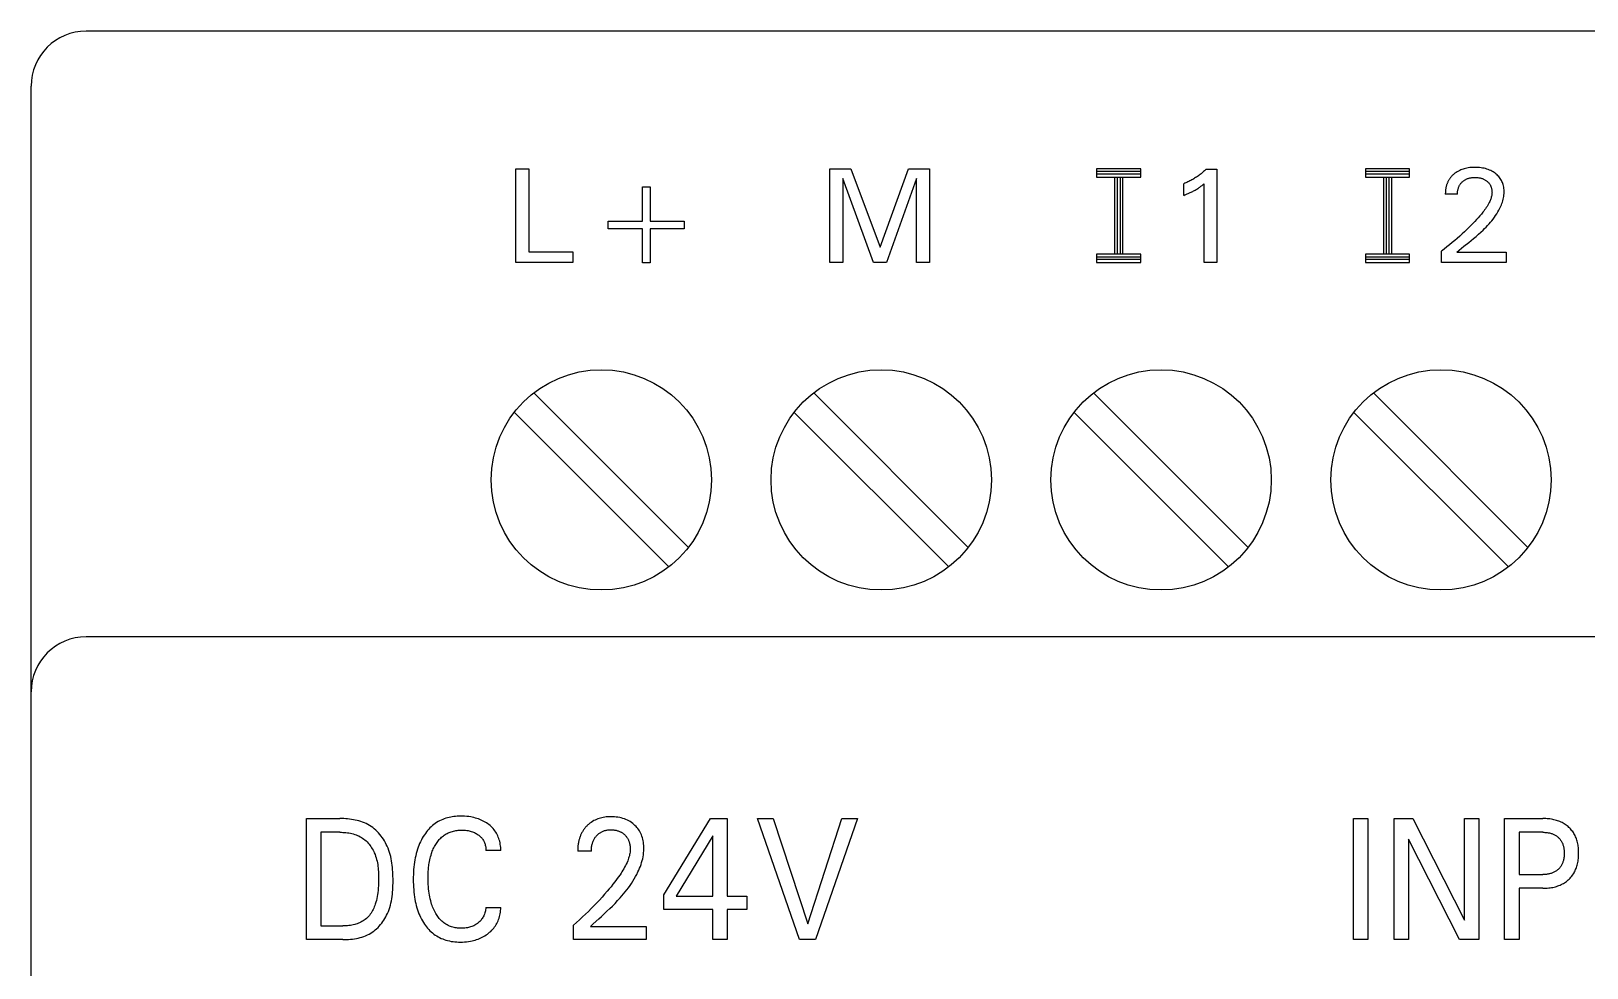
# Model space of a CAD drawing. Extents: x 0 to 420, y 0 to 297.
# Drawn here: x 136.8 to 165.04, y 236.66 to 253.67 of the extents above; entities that cross this region are included whole.
import ezdxf

# ---------------------------------------------------------------- set-up
doc = ezdxf.new("R2010")
doc.units = 0
doc.header["$LTSCALE"] = 23.1
doc.layers.add('10000_FRONT', color=7, linetype='CONTINUOUS')

msp = doc.modelspace()

# ---------------------------------------------------------------- linework, layer by layer
at = {"layer": '10000_FRONT', "color": 7, "linetype": 'CONTINUOUS'}
for p, q in [((207.298, 253.673), (137.798, 253.673)), ((136.798, 164.673), (136.798, 252.673)), ((145.598, 249.473), (145.598, 251.173)), ((145.598, 251.173), (145.83, 251.173)), ((145.83, 251.173), (145.83, 249.665)), ((151.298, 249.473), (151.298, 251.173)), ((151.298, 251.173), (151.675, 251.173)), ((151.675, 251.173), (152.208, 249.75)), ((152.208, 249.75), (152.725, 251.173)), ((152.725, 251.173), (153.102, 251.173)), ((153.102, 251.173), (153.102, 249.473)), ((156.138, 251.173), (156.138, 251.023)), ((156.938, 251.173), (156.138, 251.173)), ((156.938, 251.123), (156.138, 251.123)), ((156.938, 251.073), (156.138, 251.073)), ((156.938, 251.023), (156.938, 251.173)), ((157.984, 251.046), (157.967, 251.034)), ((158, 251.057), (157.984, 251.046)), ((158.017, 251.07), (158, 251.057)), ((158.033, 251.082), (158.017, 251.07)), ((158.049, 251.095), (158.033, 251.082)), ((158.064, 251.108), (158.049, 251.095)), ((158.08, 251.121), (158.064, 251.108)), ((158.095, 251.135), (158.08, 251.121)), ((158.11, 251.149), (158.095, 251.135)), ((158.125, 251.163), (158.11, 251.149)), ((158.125, 251.163), (158.318, 251.163)), ((158.318, 251.163), (158.318, 249.473)), ((161.018, 251.173), (161.018, 251.023)), ((161.818, 251.173), (161.018, 251.173)), ((161.818, 251.123), (161.018, 251.123)), ((161.818, 251.073), (161.018, 251.073)), ((161.818, 251.023), (161.818, 251.173)), ((162.59, 251.045), (162.582, 251.037)), ((162.598, 251.053), (162.59, 251.045)), ((162.605, 251.061), (162.598, 251.053)), ((162.613, 251.068), (162.605, 251.061)), ((162.622, 251.075), (162.613, 251.068)), ((162.628, 251.08), (162.622, 251.075)), ((162.635, 251.086), (162.628, 251.08)), ((162.641, 251.091), (162.635, 251.086)), ((162.662, 251.106), (162.641, 251.091)), ((162.683, 251.119), (162.662, 251.106)), ((162.705, 251.132), (162.683, 251.119)), ((162.728, 251.143), (162.705, 251.132)), ((162.748, 251.152), (162.728, 251.143)), ((162.769, 251.16), (162.748, 251.152)), ((162.79, 251.168), (162.769, 251.16)), ((162.811, 251.174), (162.79, 251.168)), ((162.833, 251.18), (162.811, 251.174)), ((162.855, 251.184), (162.833, 251.18)), ((162.884, 251.189), (162.855, 251.184)), ((162.913, 251.193), (162.884, 251.189)), ((162.942, 251.196), (162.913, 251.193)), ((162.972, 251.197), (162.942, 251.196)), ((163.001, 251.198), (162.972, 251.197)), ((163.03, 251.198), (163.001, 251.198)), ((163.059, 251.196), (163.03, 251.198)), ((163.087, 251.194), (163.059, 251.196)), ((163.116, 251.19), (163.087, 251.194)), ((163.144, 251.186), (163.116, 251.19)), ((163.17, 251.181), (163.144, 251.186)), ((163.195, 251.175), (163.17, 251.181)), ((163.22, 251.168), (163.195, 251.175)), ((163.244, 251.159), (163.22, 251.168)), ((163.268, 251.15), (163.244, 251.159)), ((163.291, 251.14), (163.268, 251.15)), ((163.312, 251.129), (163.291, 251.14)), ((163.333, 251.117), (163.312, 251.129)), ((163.354, 251.104), (163.333, 251.117)), ((163.374, 251.09), (163.354, 251.104)), ((163.39, 251.076), (163.374, 251.09)), ((163.407, 251.062), (163.39, 251.076)), ((163.422, 251.047), (163.407, 251.062)), ((163.437, 251.032), (163.422, 251.047)), ((147.892, 250.224), (147.892, 250.843)), ((147.892, 250.843), (148.036, 250.843)), ((148.036, 250.843), (148.036, 250.224)), ((151.53, 250.994), (151.53, 249.473)), ((152.09, 249.473), (151.53, 250.994)), ((152.87, 250.997), (152.324, 249.473)), ((152.87, 249.473), (152.87, 250.997)), ((156.138, 251.023), (156.938, 251.023)), ((156.463, 251.023), (156.463, 249.623)), ((156.513, 251.023), (156.513, 249.623)), ((156.563, 251.023), (156.563, 249.623)), ((156.613, 249.623), (156.613, 251.023)), ((157.736, 250.909), (157.718, 250.902)), ((157.718, 250.69), (157.718, 250.902)), ((157.755, 250.917), (157.736, 250.909)), ((157.774, 250.925), (157.755, 250.917)), ((157.792, 250.933), (157.774, 250.925)), ((157.811, 250.942), (157.792, 250.933)), ((157.829, 250.951), (157.811, 250.942)), ((157.847, 250.961), (157.829, 250.951)), ((157.865, 250.97), (157.847, 250.961)), ((157.882, 250.98), (157.865, 250.97)), ((157.9, 250.99), (157.882, 250.98)), ((157.882, 250.762), (157.897, 250.77)), ((157.897, 250.77), (157.912, 250.778)), ((157.917, 251.001), (157.9, 250.99)), ((157.912, 250.778), (157.927, 250.786)), ((157.934, 251.012), (157.917, 251.001)), ((157.927, 250.786), (157.943, 250.795)), ((157.951, 251.023), (157.934, 251.012)), ((157.943, 250.795), (157.958, 250.804)), ((157.967, 251.034), (157.951, 251.023)), ((157.958, 250.804), (157.973, 250.814)), ((157.973, 250.814), (157.987, 250.823)), ((157.987, 250.823), (157.998, 250.83)), ((157.998, 250.83), (158.009, 250.838)), ((158.009, 250.838), (158.019, 250.845)), ((158.019, 250.845), (158.031, 250.854)), ((158.031, 250.854), (158.042, 250.862)), ((158.042, 250.862), (158.053, 250.871)), ((158.053, 250.871), (158.066, 250.881)), ((158.066, 250.881), (158.078, 250.89)), ((158.078, 250.89), (158.09, 250.9)), ((158.09, 249.473), (158.09, 250.9)), ((161.018, 251.023), (161.818, 251.023)), ((161.343, 251.023), (161.343, 249.623)), ((161.393, 251.023), (161.393, 249.623)), ((161.443, 251.023), (161.443, 249.623)), ((161.493, 251.023), (161.493, 249.623)), ((162.47, 250.773), (162.469, 250.761)), ((162.471, 250.785), (162.47, 250.773)), ((162.473, 250.797), (162.471, 250.785)), ((162.475, 250.809), (162.473, 250.797)), ((162.477, 250.821), (162.475, 250.809)), ((162.479, 250.833), (162.477, 250.821)), ((162.482, 250.845), (162.479, 250.833)), ((162.485, 250.857), (162.482, 250.845)), ((162.488, 250.867), (162.485, 250.857)), ((162.491, 250.878), (162.488, 250.867)), ((162.494, 250.888), (162.491, 250.878)), ((162.498, 250.899), (162.494, 250.888)), ((162.502, 250.909), (162.498, 250.899)), ((162.506, 250.919), (162.502, 250.909)), ((162.51, 250.929), (162.506, 250.919)), ((162.515, 250.939), (162.51, 250.929)), ((162.52, 250.949), (162.515, 250.939)), ((162.525, 250.958), (162.52, 250.949)), ((162.53, 250.968), (162.525, 250.958)), ((162.536, 250.977), (162.53, 250.968)), ((162.542, 250.986), (162.536, 250.977)), ((162.548, 250.995), (162.542, 250.986)), ((162.554, 251.004), (162.548, 250.995)), ((162.561, 251.013), (162.554, 251.004)), ((162.568, 251.021), (162.561, 251.013)), ((162.575, 251.029), (162.568, 251.021)), ((162.582, 251.037), (162.575, 251.029)), ((162.689, 250.751), (162.691, 250.763)), ((162.691, 250.763), (162.693, 250.776)), ((162.693, 250.776), (162.695, 250.788)), ((162.695, 250.788), (162.698, 250.8)), ((162.698, 250.8), (162.7, 250.811)), ((162.7, 250.811), (162.704, 250.822)), ((162.704, 250.822), (162.707, 250.833)), ((162.707, 250.833), (162.711, 250.843)), ((162.711, 250.843), (162.716, 250.854)), ((162.716, 250.854), (162.721, 250.864)), ((162.721, 250.864), (162.726, 250.874)), ((162.726, 250.874), (162.732, 250.883)), ((162.732, 250.883), (162.738, 250.892)), ((162.738, 250.892), (162.745, 250.901)), ((162.745, 250.901), (162.751, 250.91)), ((162.751, 250.91), (162.759, 250.918)), ((162.759, 250.918), (162.766, 250.926)), ((162.766, 250.926), (162.774, 250.934)), ((162.774, 250.934), (162.782, 250.942)), ((162.782, 250.942), (162.791, 250.949)), ((162.791, 250.949), (162.8, 250.956)), ((162.8, 250.956), (162.809, 250.962)), ((162.809, 250.962), (162.818, 250.968)), ((162.818, 250.968), (162.828, 250.974)), ((162.828, 250.974), (162.838, 250.979)), ((162.838, 250.979), (162.848, 250.984)), ((162.848, 250.984), (162.858, 250.989)), ((162.858, 250.989), (162.869, 250.993)), ((162.869, 250.993), (162.88, 250.997)), ((162.88, 250.997), (162.891, 251)), ((162.891, 251), (162.902, 251.003)), ((162.902, 251.003), (162.913, 251.006)), ((162.913, 251.006), (162.926, 251.008)), ((162.926, 251.008), (162.938, 251.01)), ((162.938, 251.01), (162.951, 251.012)), ((162.951, 251.012), (162.963, 251.013)), ((162.963, 251.013), (162.976, 251.014)), ((162.976, 251.014), (162.989, 251.015)), ((162.989, 251.015), (163.001, 251.015)), ((163.001, 251.015), (163.016, 251.015)), ((163.016, 251.015), (163.03, 251.014)), ((163.03, 251.014), (163.044, 251.013)), ((163.044, 251.013), (163.059, 251.012)), ((163.059, 251.012), (163.073, 251.01)), ((163.073, 251.01), (163.087, 251.007)), ((163.087, 251.007), (163.098, 251.005)), ((163.098, 251.005), (163.109, 251.002)), ((163.109, 251.002), (163.119, 250.999)), ((163.119, 250.999), (163.13, 250.996)), ((163.13, 250.996), (163.14, 250.993)), ((163.14, 250.993), (163.151, 250.989)), ((163.151, 250.989), (163.161, 250.984)), ((163.161, 250.984), (163.172, 250.979)), ((163.172, 250.979), (163.183, 250.973)), ((163.183, 250.973), (163.193, 250.967)), ((163.193, 250.967), (163.203, 250.961)), ((163.203, 250.961), (163.213, 250.954)), ((163.213, 250.954), (163.223, 250.946)), ((163.223, 250.946), (163.231, 250.939)), ((163.231, 250.939), (163.239, 250.932)), ((163.239, 250.932), (163.247, 250.924)), ((163.247, 250.924), (163.254, 250.916)), ((163.254, 250.916), (163.261, 250.908)), ((163.261, 250.908), (163.268, 250.899)), ((163.268, 250.899), (163.274, 250.89)), ((163.274, 250.89), (163.279, 250.881)), ((163.279, 250.881), (163.285, 250.872)), ((163.285, 250.872), (163.289, 250.862)), ((163.289, 250.862), (163.294, 250.852)), ((163.294, 250.852), (163.298, 250.842)), ((163.298, 250.842), (163.301, 250.831)), ((163.301, 250.831), (163.304, 250.821)), ((163.304, 250.821), (163.307, 250.809)), ((163.307, 250.809), (163.31, 250.797)), ((163.31, 250.797), (163.312, 250.786)), ((163.312, 250.786), (163.313, 250.774)), ((163.313, 250.774), (163.314, 250.762)), ((163.45, 251.015), (163.437, 251.032)), ((163.463, 250.998), (163.45, 251.015)), ((163.475, 250.98), (163.463, 250.998)), ((163.485, 250.962), (163.475, 250.98)), ((163.495, 250.943), (163.485, 250.962)), ((163.503, 250.924), (163.495, 250.943)), ((163.511, 250.904), (163.503, 250.924)), ((163.517, 250.884), (163.511, 250.904)), ((163.523, 250.862), (163.517, 250.884)), ((163.528, 250.839), (163.523, 250.862)), ((163.531, 250.816), (163.528, 250.839)), ((163.533, 250.793), (163.531, 250.816)), ((163.535, 250.77), (163.533, 250.793)), ((163.535, 250.747), (163.535, 250.77)), ((157.718, 250.69), (157.739, 250.698)), ((157.739, 250.698), (157.76, 250.706)), ((157.76, 250.706), (157.781, 250.715)), ((157.781, 250.715), (157.801, 250.724)), ((157.801, 250.724), (157.822, 250.733)), ((157.822, 250.733), (157.837, 250.74)), ((157.837, 250.74), (157.852, 250.747)), ((157.852, 250.747), (157.867, 250.755)), ((157.867, 250.755), (157.882, 250.762)), ((162.468, 250.737), (162.467, 250.726)), ((162.467, 250.726), (162.467, 250.714)), ((162.688, 250.714), (162.467, 250.714)), ((162.469, 250.761), (162.468, 250.749)), ((162.468, 250.749), (162.468, 250.737)), ((162.688, 250.726), (162.689, 250.738)), ((162.688, 250.714), (162.688, 250.726)), ((162.689, 250.738), (162.689, 250.751)), ((163.224, 250.49), (163.21, 250.468)), ((163.237, 250.512), (163.224, 250.49)), ((163.25, 250.534), (163.237, 250.512)), ((163.262, 250.557), (163.25, 250.534)), ((163.273, 250.58), (163.262, 250.557)), ((163.28, 250.595), (163.273, 250.58)), ((163.286, 250.61), (163.28, 250.595)), ((163.292, 250.626), (163.286, 250.61)), ((163.297, 250.641), (163.292, 250.626)), ((163.302, 250.657), (163.297, 250.641)), ((163.306, 250.673), (163.302, 250.657)), ((163.309, 250.689), (163.306, 250.673)), ((163.312, 250.705), (163.309, 250.689)), ((163.314, 250.721), (163.312, 250.705)), ((163.314, 250.762), (163.315, 250.75)), ((163.315, 250.75), (163.314, 250.738)), ((163.314, 250.738), (163.314, 250.721)), ((163.463, 250.47), (163.474, 250.494)), ((163.474, 250.494), (163.485, 250.518)), ((163.485, 250.518), (163.494, 250.543)), ((163.494, 250.543), (163.503, 250.568)), ((163.503, 250.568), (163.511, 250.593)), ((163.511, 250.593), (163.517, 250.618)), ((163.517, 250.618), (163.523, 250.644)), ((163.523, 250.644), (163.528, 250.67)), ((163.528, 250.67), (163.532, 250.695)), ((163.532, 250.695), (163.534, 250.721)), ((163.534, 250.721), (163.535, 250.747)), ((147.274, 250.08), (147.274, 250.224)), ((147.274, 250.224), (147.892, 250.224)), ((148.036, 250.224), (148.654, 250.224)), ((148.654, 250.224), (148.654, 250.08)), ((163.005, 250.216), (162.974, 250.184)), ((163.035, 250.249), (163.005, 250.216)), ((163.065, 250.282), (163.035, 250.249)), ((163.094, 250.316), (163.065, 250.282)), ((163.122, 250.35), (163.094, 250.316)), ((163.15, 250.385), (163.122, 250.35)), ((163.165, 250.405), (163.15, 250.385)), ((163.181, 250.426), (163.165, 250.405)), ((163.195, 250.447), (163.181, 250.426)), ((163.21, 250.468), (163.195, 250.447)), ((163.26, 250.171), (163.286, 250.2)), ((163.286, 250.2), (163.31, 250.23)), ((163.31, 250.23), (163.334, 250.26)), ((163.334, 250.26), (163.357, 250.292)), ((163.357, 250.292), (163.379, 250.323)), ((163.379, 250.323), (163.4, 250.356)), ((163.4, 250.356), (163.42, 250.389)), ((163.42, 250.389), (163.439, 250.423)), ((163.439, 250.423), (163.452, 250.446)), ((163.452, 250.446), (163.463, 250.47)), ((147.892, 250.08), (147.274, 250.08)), ((147.892, 249.462), (147.892, 250.08)), ((148.036, 250.08), (148.036, 249.462)), ((148.654, 250.08), (148.036, 250.08)), ((162.73, 249.949), (162.685, 249.909)), ((162.775, 249.99), (162.73, 249.949)), ((162.818, 250.029), (162.775, 249.99)), ((162.86, 250.07), (162.818, 250.029)), ((162.902, 250.111), (162.86, 250.07)), ((162.943, 250.152), (162.902, 250.111)), ((162.974, 250.184), (162.943, 250.152)), ((162.981, 249.908), (163.025, 249.945)), ((163.025, 249.945), (163.068, 249.982)), ((163.068, 249.982), (163.111, 250.021)), ((163.111, 250.021), (163.153, 250.06)), ((163.153, 250.06), (163.18, 250.087)), ((163.18, 250.087), (163.208, 250.115)), ((163.208, 250.115), (163.234, 250.143)), ((163.234, 250.143), (163.26, 250.171)), ((145.83, 249.665), (146.633, 249.665)), ((146.633, 249.665), (146.633, 249.473)), ((162.447, 249.714), (162.398, 249.676)), ((162.398, 249.473), (162.398, 249.676)), ((162.496, 249.752), (162.447, 249.714)), ((162.545, 249.791), (162.496, 249.752)), ((162.593, 249.831), (162.545, 249.791)), ((162.639, 249.87), (162.593, 249.831)), ((162.685, 249.909), (162.639, 249.87)), ((162.675, 249.658), (162.717, 249.694)), ((162.675, 249.658), (163.57, 249.658)), ((162.717, 249.694), (162.761, 249.729)), ((162.761, 249.729), (162.804, 249.764)), ((162.804, 249.764), (162.893, 249.835)), ((162.893, 249.835), (162.937, 249.871)), ((162.937, 249.871), (162.981, 249.908)), ((163.57, 249.658), (163.57, 249.473)), ((146.633, 249.473), (145.598, 249.473)), ((148.036, 249.462), (147.892, 249.462)), ((151.53, 249.473), (151.298, 249.473)), ((152.324, 249.473), (152.09, 249.473)), ((153.102, 249.473), (152.87, 249.473)), ((156.138, 249.623), (156.138, 249.473)), ((156.938, 249.623), (156.138, 249.623)), ((156.138, 249.573), (156.938, 249.573)), ((156.938, 249.523), (156.138, 249.523)), ((156.138, 249.473), (156.938, 249.473)), ((156.938, 249.473), (156.938, 249.623)), ((158.318, 249.473), (158.09, 249.473)), ((161.018, 249.623), (161.018, 249.473)), ((161.818, 249.623), (161.018, 249.623)), ((161.018, 249.573), (161.818, 249.573)), ((161.818, 249.523), (161.018, 249.523)), ((161.018, 249.473), (161.818, 249.473)), ((161.818, 249.473), (161.818, 249.623)), ((163.57, 249.473), (162.398, 249.473)), ((148.727, 244.297), (145.922, 247.102)), ((153.807, 244.297), (151.002, 247.102)), ((158.887, 244.297), (156.082, 247.102)), ((163.967, 244.297), (161.162, 247.102)), ((145.569, 246.748), (148.373, 243.944)), ((150.649, 246.748), (153.453, 243.944)), ((155.729, 246.748), (158.533, 243.944)), ((160.809, 246.748), (163.613, 243.944)), ((207.298, 242.673), (137.798, 242.673)), ((141.798, 237.173), (141.798, 239.373)), ((141.798, 239.373), (142.404, 239.373)), ((142.438, 239.372), (142.404, 239.373)), ((142.473, 239.371), (142.438, 239.372)), ((142.508, 239.369), (142.473, 239.371)), ((142.543, 239.366), (142.508, 239.369)), ((142.578, 239.363), (142.543, 239.366)), ((142.612, 239.358), (142.578, 239.363)), ((142.647, 239.352), (142.612, 239.358)), ((142.681, 239.346), (142.647, 239.352)), ((142.715, 239.338), (142.681, 239.346)), ((142.749, 239.329), (142.715, 239.338)), ((142.782, 239.318), (142.749, 239.329)), ((142.815, 239.307), (142.782, 239.318)), ((142.847, 239.294), (142.815, 239.307)), ((142.878, 239.28), (142.847, 239.294)), ((142.909, 239.264), (142.878, 239.28)), ((142.939, 239.247), (142.909, 239.264)), ((142.969, 239.228), (142.939, 239.247)), ((142.998, 239.207), (142.969, 239.228)), ((143.026, 239.185), (142.998, 239.207)), ((143.053, 239.161), (143.026, 239.185)), ((144.036, 239.201), (144.014, 239.178)), ((144.059, 239.224), (144.036, 239.201)), ((144.083, 239.245), (144.059, 239.224)), ((144.108, 239.265), (144.083, 239.245)), ((144.133, 239.284), (144.108, 239.265)), ((144.158, 239.301), (144.133, 239.284)), ((144.185, 239.317), (144.158, 239.301)), ((144.212, 239.332), (144.185, 239.317)), ((144.24, 239.345), (144.212, 239.332)), ((144.268, 239.358), (144.24, 239.345)), ((144.297, 239.369), (144.268, 239.358)), ((144.326, 239.379), (144.297, 239.369)), ((144.355, 239.387), (144.326, 239.379)), ((144.384, 239.394), (144.355, 239.387)), ((144.413, 239.4), (144.384, 239.394)), ((144.442, 239.405), (144.413, 239.4)), ((144.472, 239.409), (144.442, 239.405)), ((144.501, 239.412), (144.472, 239.409)), ((144.531, 239.414), (144.501, 239.412)), ((144.561, 239.416), (144.531, 239.414)), ((144.591, 239.416), (144.561, 239.416)), ((144.628, 239.416), (144.591, 239.416)), ((144.666, 239.414), (144.628, 239.416)), ((144.704, 239.411), (144.666, 239.414)), ((144.741, 239.407), (144.704, 239.411)), ((144.778, 239.401), (144.741, 239.407)), ((144.806, 239.395), (144.778, 239.401)), ((144.834, 239.389), (144.806, 239.395)), ((144.862, 239.382), (144.834, 239.389)), ((144.889, 239.374), (144.862, 239.382)), ((144.917, 239.365), (144.889, 239.374)), ((144.943, 239.355), (144.917, 239.365)), ((144.968, 239.344), (144.943, 239.355)), ((144.993, 239.333), (144.968, 239.344)), ((145.017, 239.32), (144.993, 239.333)), ((145.04, 239.307), (145.017, 239.32)), ((145.063, 239.293), (145.04, 239.307)), ((145.086, 239.278), (145.063, 239.293)), ((145.107, 239.262), (145.086, 239.278)), ((145.127, 239.245), (145.107, 239.262)), ((145.147, 239.228), (145.127, 239.245)), ((145.166, 239.209), (145.147, 239.228)), ((145.184, 239.19), (145.166, 239.209)), ((145.201, 239.17), (145.184, 239.19)), ((146.844, 239.192), (146.835, 239.181)), ((146.853, 239.204), (146.844, 239.192)), ((146.863, 239.215), (146.853, 239.204)), ((146.872, 239.225), (146.863, 239.215)), ((146.882, 239.236), (146.872, 239.225)), ((146.893, 239.246), (146.882, 239.236)), ((146.903, 239.257), (146.893, 239.246)), ((146.915, 239.267), (146.903, 239.257)), ((146.938, 239.286), (146.915, 239.267)), ((146.962, 239.303), (146.938, 239.286)), ((146.987, 239.32), (146.962, 239.303)), ((147.012, 239.335), (146.987, 239.32)), ((147.035, 239.346), (147.012, 239.335)), ((147.058, 239.357), (147.035, 239.346)), ((147.082, 239.366), (147.058, 239.357)), ((147.106, 239.374), (147.082, 239.366)), ((147.13, 239.382), (147.106, 239.374)), ((147.155, 239.388), (147.13, 239.382)), ((147.182, 239.393), (147.155, 239.388)), ((147.209, 239.398), (147.182, 239.393)), ((147.237, 239.401), (147.209, 239.398)), ((147.264, 239.404), (147.237, 239.401)), ((147.292, 239.405), (147.264, 239.404)), ((147.32, 239.405), (147.292, 239.405)), ((147.352, 239.405), (147.32, 239.405)), ((147.385, 239.403), (147.352, 239.405)), ((147.417, 239.4), (147.385, 239.403)), ((147.449, 239.396), (147.417, 239.4)), ((147.481, 239.39), (147.449, 239.396)), ((147.51, 239.383), (147.481, 239.39)), ((147.538, 239.375), (147.51, 239.383)), ((147.566, 239.366), (147.538, 239.375)), ((147.594, 239.355), (147.566, 239.366)), ((147.621, 239.343), (147.594, 239.355)), ((147.646, 239.33), (147.621, 239.343)), ((147.67, 239.316), (147.646, 239.33)), ((147.694, 239.3), (147.67, 239.316)), ((147.717, 239.283), (147.694, 239.3)), ((147.739, 239.265), (147.717, 239.283)), ((147.758, 239.248), (147.739, 239.265)), ((147.777, 239.229), (147.758, 239.248)), ((147.794, 239.21), (147.777, 239.229)), ((147.811, 239.189), (147.794, 239.21)), ((147.826, 239.168), (147.811, 239.189)), ((148.283, 237.988), (149.127, 239.373)), ((149.127, 239.373), (149.429, 239.373)), ((149.429, 239.373), (149.429, 237.963)), ((150.744, 237.173), (149.984, 239.373)), ((149.984, 239.373), (150.267, 239.373)), ((150.267, 239.373), (150.894, 237.461)), ((150.894, 237.461), (151.513, 239.373)), ((151.796, 239.373), (151.037, 237.173)), ((151.513, 239.373), (151.796, 239.373)), ((160.798, 237.173), (160.798, 239.373)), ((160.798, 239.373), (161.059, 239.373)), ((161.059, 239.373), (161.059, 237.173)), ((161.54, 237.173), (161.54, 239.373)), ((161.54, 239.373), (161.88, 239.373)), ((161.88, 239.373), (162.815, 237.528)), ((162.815, 237.528), (162.815, 239.373)), ((162.815, 239.373), (163.075, 239.373)), ((163.075, 239.373), (163.075, 237.173)), ((163.544, 237.173), (163.544, 239.373)), ((163.544, 239.373), (164.24, 239.373)), ((164.266, 239.372), (164.24, 239.373)), ((164.291, 239.371), (164.266, 239.372)), ((164.316, 239.37), (164.291, 239.371)), ((164.342, 239.368), (164.316, 239.37)), ((164.367, 239.365), (164.342, 239.368)), ((164.392, 239.361), (164.367, 239.365)), ((164.417, 239.356), (164.392, 239.361)), ((164.439, 239.352), (164.417, 239.356)), ((164.461, 239.346), (164.439, 239.352)), ((164.483, 239.34), (164.461, 239.346)), ((164.505, 239.333), (164.483, 239.34)), ((164.526, 239.325), (164.505, 239.333)), ((164.548, 239.317), (164.526, 239.325)), ((164.568, 239.308), (164.548, 239.317)), ((164.588, 239.298), (164.568, 239.308)), ((164.607, 239.288), (164.588, 239.298)), ((164.625, 239.277), (164.607, 239.288)), ((164.643, 239.265), (164.625, 239.277)), ((164.661, 239.253), (164.643, 239.265)), ((164.678, 239.24), (164.661, 239.253)), ((164.695, 239.226), (164.678, 239.24)), ((164.71, 239.212), (164.695, 239.226)), ((164.725, 239.198), (164.71, 239.212)), ((164.74, 239.183), (164.725, 239.198)), ((142.059, 239.123), (142.059, 237.422)), ((142.404, 239.123), (142.059, 239.123)), ((142.404, 239.123), (142.431, 239.123)), ((142.431, 239.123), (142.458, 239.122)), ((142.458, 239.122), (142.485, 239.12)), ((142.485, 239.12), (142.512, 239.118)), ((142.512, 239.118), (142.539, 239.115)), ((142.539, 239.115), (142.566, 239.111)), ((142.566, 239.111), (142.593, 239.106)), ((142.593, 239.106), (142.619, 239.1)), ((142.619, 239.1), (142.646, 239.093)), ((142.646, 239.093), (142.672, 239.085)), ((142.672, 239.085), (142.697, 239.076)), ((142.697, 239.076), (142.722, 239.067)), ((142.722, 239.067), (142.747, 239.056)), ((142.747, 239.056), (142.77, 239.043)), ((142.77, 239.043), (142.794, 239.03)), ((142.794, 239.03), (142.815, 239.015)), ((142.815, 239.015), (142.837, 239)), ((142.837, 239), (142.857, 238.984)), ((142.857, 238.984), (142.877, 238.966)), ((142.877, 238.966), (142.895, 238.947)), ((142.895, 238.947), (142.913, 238.928)), ((142.913, 238.928), (142.931, 238.908)), ((142.931, 238.908), (142.947, 238.887)), ((143.078, 239.136), (143.053, 239.161)), ((143.103, 239.11), (143.078, 239.136)), ((143.127, 239.083), (143.103, 239.11)), ((143.149, 239.055), (143.127, 239.083)), ((143.171, 239.026), (143.149, 239.055)), ((143.191, 238.996), (143.171, 239.026)), ((143.21, 238.965), (143.191, 238.996)), ((143.228, 238.934), (143.21, 238.965)), ((143.245, 238.902), (143.228, 238.934)), ((143.85, 238.918), (143.837, 238.885)), ((143.865, 238.951), (143.85, 238.918)), ((143.881, 238.983), (143.865, 238.951)), ((143.898, 239.015), (143.881, 238.983)), ((143.916, 239.046), (143.898, 239.015)), ((143.935, 239.076), (143.916, 239.046)), ((143.954, 239.103), (143.935, 239.076)), ((143.973, 239.129), (143.954, 239.103)), ((143.993, 239.154), (143.973, 239.129)), ((144.014, 239.178), (143.993, 239.154)), ((144.13, 238.884), (144.142, 238.903)), ((144.142, 238.903), (144.153, 238.921)), ((144.153, 238.921), (144.165, 238.939)), ((144.165, 238.939), (144.177, 238.956)), ((144.177, 238.956), (144.191, 238.972)), ((144.191, 238.972), (144.204, 238.989)), ((144.204, 238.989), (144.219, 239.004)), ((144.219, 239.004), (144.233, 239.019)), ((144.233, 239.019), (144.249, 239.033)), ((144.249, 239.033), (144.265, 239.047)), ((144.265, 239.047), (144.281, 239.06)), ((144.281, 239.06), (144.297, 239.071)), ((144.297, 239.071), (144.314, 239.082)), ((144.314, 239.082), (144.332, 239.093)), ((144.332, 239.093), (144.349, 239.102)), ((144.349, 239.102), (144.367, 239.111)), ((144.367, 239.111), (144.386, 239.119)), ((144.386, 239.119), (144.405, 239.127)), ((144.405, 239.127), (144.424, 239.133)), ((144.424, 239.133), (144.445, 239.14)), ((144.445, 239.14), (144.466, 239.145)), ((144.466, 239.145), (144.487, 239.15)), ((144.487, 239.15), (144.509, 239.154)), ((144.509, 239.154), (144.53, 239.157)), ((144.53, 239.157), (144.552, 239.159)), ((144.552, 239.159), (144.574, 239.161)), ((144.574, 239.161), (144.596, 239.162)), ((144.596, 239.162), (144.618, 239.162)), ((144.618, 239.162), (144.64, 239.162)), ((144.64, 239.162), (144.662, 239.161)), ((144.662, 239.161), (144.684, 239.159)), ((144.684, 239.159), (144.706, 239.156)), ((144.706, 239.156), (144.728, 239.153)), ((144.728, 239.153), (144.748, 239.149)), ((144.748, 239.149), (144.768, 239.144)), ((144.768, 239.144), (144.787, 239.138)), ((144.787, 239.138), (144.807, 239.132)), ((144.807, 239.132), (144.826, 239.125)), ((144.826, 239.125), (144.844, 239.117)), ((144.844, 239.117), (144.861, 239.108)), ((144.861, 239.108), (144.878, 239.099)), ((144.878, 239.099), (144.895, 239.089)), ((144.895, 239.089), (144.911, 239.078)), ((144.911, 239.078), (144.923, 239.069)), ((144.923, 239.069), (144.936, 239.059)), ((144.936, 239.059), (144.948, 239.048)), ((144.948, 239.048), (144.959, 239.037)), ((144.959, 239.037), (144.97, 239.026)), ((144.97, 239.026), (144.98, 239.014)), ((144.98, 239.014), (144.99, 239.002)), ((144.99, 239.002), (144.999, 238.989)), ((144.999, 238.989), (145.007, 238.976)), ((145.007, 238.976), (145.014, 238.962)), ((145.014, 238.962), (145.021, 238.949)), ((145.021, 238.949), (145.027, 238.935)), ((145.027, 238.935), (145.033, 238.92)), ((145.033, 238.92), (145.037, 238.905)), ((145.037, 238.905), (145.042, 238.889)), ((145.217, 239.149), (145.201, 239.17)), ((145.231, 239.128), (145.217, 239.149)), ((145.245, 239.106), (145.231, 239.128)), ((145.257, 239.083), (145.245, 239.106)), ((145.268, 239.06), (145.257, 239.083)), ((145.278, 239.036), (145.268, 239.06)), ((145.288, 239.011), (145.278, 239.036)), ((145.296, 238.987), (145.288, 239.011)), ((145.303, 238.959), (145.296, 238.987)), ((145.309, 238.931), (145.303, 238.959)), ((145.314, 238.903), (145.309, 238.931)), ((145.318, 238.874), (145.314, 238.903)), ((146.729, 238.913), (146.726, 238.897)), ((146.731, 238.93), (146.729, 238.913)), ((146.735, 238.947), (146.731, 238.93)), ((146.738, 238.964), (146.735, 238.947)), ((146.741, 238.977), (146.738, 238.964)), ((146.745, 238.991), (146.741, 238.977)), ((146.749, 239.004), (146.745, 238.991)), ((146.753, 239.017), (146.749, 239.004)), ((146.757, 239.031), (146.753, 239.017)), ((146.762, 239.044), (146.757, 239.031)), ((146.767, 239.057), (146.762, 239.044)), ((146.772, 239.07), (146.767, 239.057)), ((146.778, 239.082), (146.772, 239.07)), ((146.783, 239.095), (146.778, 239.082)), ((146.79, 239.107), (146.783, 239.095)), ((146.796, 239.12), (146.79, 239.107)), ((146.803, 239.132), (146.796, 239.12)), ((146.811, 239.145), (146.803, 239.132)), ((146.819, 239.157), (146.811, 239.145)), ((146.827, 239.169), (146.819, 239.157)), ((146.835, 239.181), (146.827, 239.169)), ((146.978, 238.891), (146.981, 238.905)), ((146.981, 238.905), (146.985, 238.919)), ((146.985, 238.919), (146.989, 238.933)), ((146.989, 238.933), (146.993, 238.946)), ((146.993, 238.946), (146.999, 238.96)), ((146.999, 238.96), (147.004, 238.973)), ((147.004, 238.973), (147.01, 238.986)), ((147.01, 238.986), (147.017, 238.998)), ((147.017, 238.998), (147.023, 239.01)), ((147.023, 239.01), (147.031, 239.021)), ((147.031, 239.021), (147.038, 239.032)), ((147.038, 239.032), (147.047, 239.043)), ((147.047, 239.043), (147.055, 239.054)), ((147.055, 239.054), (147.064, 239.064)), ((147.064, 239.064), (147.073, 239.073)), ((147.073, 239.073), (147.083, 239.083)), ((147.083, 239.083), (147.093, 239.091)), ((147.093, 239.091), (147.103, 239.1)), ((147.103, 239.1), (147.114, 239.108)), ((147.114, 239.108), (147.124, 239.115)), ((147.124, 239.115), (147.136, 239.122)), ((147.136, 239.122), (147.147, 239.128)), ((147.147, 239.128), (147.159, 239.134)), ((147.159, 239.134), (147.171, 239.14)), ((147.171, 239.14), (147.183, 239.145)), ((147.183, 239.145), (147.196, 239.149)), ((147.196, 239.149), (147.208, 239.153)), ((147.208, 239.153), (147.221, 239.157)), ((147.221, 239.157), (147.235, 239.16)), ((147.235, 239.16), (147.249, 239.163)), ((147.249, 239.163), (147.263, 239.165)), ((147.263, 239.165), (147.277, 239.166)), ((147.277, 239.166), (147.291, 239.167)), ((147.291, 239.167), (147.306, 239.168)), ((147.306, 239.168), (147.32, 239.168)), ((147.32, 239.168), (147.334, 239.168)), ((147.334, 239.168), (147.348, 239.168)), ((147.348, 239.168), (147.361, 239.167)), ((147.361, 239.167), (147.375, 239.165)), ((147.375, 239.165), (147.389, 239.164)), ((147.389, 239.164), (147.403, 239.161)), ((147.403, 239.161), (147.416, 239.159)), ((147.416, 239.159), (147.429, 239.156)), ((147.429, 239.156), (147.441, 239.152)), ((147.441, 239.152), (147.453, 239.148)), ((147.453, 239.148), (147.465, 239.144)), ((147.465, 239.144), (147.477, 239.14)), ((147.477, 239.14), (147.488, 239.134)), ((147.488, 239.134), (147.5, 239.129)), ((147.5, 239.129), (147.51, 239.123)), ((147.51, 239.123), (147.521, 239.117)), ((147.521, 239.117), (147.531, 239.11)), ((147.531, 239.11), (147.541, 239.103)), ((147.541, 239.103), (147.551, 239.096)), ((147.551, 239.096), (147.56, 239.088)), ((147.56, 239.088), (147.569, 239.08)), ((147.569, 239.08), (147.579, 239.07)), ((147.579, 239.07), (147.588, 239.061)), ((147.588, 239.061), (147.597, 239.051)), ((147.597, 239.051), (147.605, 239.04)), ((147.605, 239.04), (147.613, 239.03)), ((147.613, 239.03), (147.62, 239.019)), ((147.62, 239.019), (147.627, 239.007)), ((147.627, 239.007), (147.632, 238.997)), ((147.632, 238.997), (147.638, 238.986)), ((147.638, 238.986), (147.643, 238.975)), ((147.643, 238.975), (147.647, 238.964)), ((147.647, 238.964), (147.651, 238.952)), ((147.651, 238.952), (147.655, 238.941)), ((147.655, 238.941), (147.658, 238.929)), ((147.658, 238.929), (147.661, 238.917)), ((147.661, 238.917), (147.664, 238.902)), ((147.664, 238.902), (147.667, 238.887)), ((147.84, 239.147), (147.826, 239.168)), ((147.853, 239.123), (147.84, 239.147)), ((147.865, 239.1), (147.853, 239.123)), ((147.876, 239.075), (147.865, 239.1)), ((147.885, 239.05), (147.876, 239.075)), ((147.893, 239.025), (147.885, 239.05)), ((147.901, 238.999), (147.893, 239.025)), ((147.907, 238.97), (147.901, 238.999)), ((147.912, 238.941), (147.907, 238.97)), ((147.916, 238.911), (147.912, 238.941)), ((147.919, 238.882), (147.916, 238.911)), ((149.173, 239.059), (148.507, 237.963)), ((149.173, 237.963), (149.173, 239.059)), ((161.8, 238.997), (161.8, 237.173)), ((162.724, 237.173), (161.8, 238.997)), ((163.806, 239.123), (163.806, 238.356)), ((164.24, 239.123), (163.806, 239.123)), ((164.24, 239.123), (164.256, 239.123)), ((164.256, 239.123), (164.271, 239.122)), ((164.271, 239.122), (164.286, 239.122)), ((164.286, 239.122), (164.302, 239.12)), ((164.302, 239.12), (164.317, 239.118)), ((164.317, 239.118), (164.332, 239.116)), ((164.332, 239.116), (164.347, 239.113)), ((164.347, 239.113), (164.361, 239.11)), ((164.361, 239.11), (164.374, 239.107)), ((164.374, 239.107), (164.387, 239.103)), ((164.387, 239.103), (164.4, 239.099)), ((164.4, 239.099), (164.413, 239.094)), ((164.413, 239.094), (164.426, 239.089)), ((164.426, 239.089), (164.438, 239.084)), ((164.438, 239.084), (164.45, 239.078)), ((164.45, 239.078), (164.461, 239.072)), ((164.461, 239.072), (164.472, 239.065)), ((164.472, 239.065), (164.483, 239.058)), ((164.483, 239.058), (164.493, 239.051)), ((164.493, 239.051), (164.503, 239.043)), ((164.503, 239.043), (164.513, 239.034)), ((164.513, 239.034), (164.523, 239.025)), ((164.523, 239.025), (164.533, 239.015)), ((164.533, 239.015), (164.543, 239.004)), ((164.543, 239.004), (164.552, 238.993)), ((164.552, 238.993), (164.56, 238.981)), ((164.56, 238.981), (164.568, 238.97)), ((164.568, 238.97), (164.576, 238.958)), ((164.576, 238.958), (164.582, 238.946)), ((164.582, 238.946), (164.588, 238.934)), ((164.588, 238.934), (164.593, 238.923)), ((164.593, 238.923), (164.598, 238.91)), ((164.598, 238.91), (164.602, 238.898)), ((164.753, 239.167), (164.74, 239.183)), ((164.766, 239.151), (164.753, 239.167)), ((164.779, 239.135), (164.766, 239.151)), ((164.791, 239.118), (164.779, 239.135)), ((164.802, 239.1), (164.791, 239.118)), ((164.813, 239.081), (164.802, 239.1)), ((164.822, 239.062), (164.813, 239.081)), ((164.832, 239.042), (164.822, 239.062)), ((164.84, 239.022), (164.832, 239.042)), ((164.848, 239.002), (164.84, 239.022)), ((164.854, 238.982), (164.848, 239.002)), ((164.861, 238.961), (164.854, 238.982)), ((164.866, 238.94), (164.861, 238.961)), ((164.871, 238.916), (164.866, 238.94)), ((164.876, 238.892), (164.871, 238.916)), ((142.947, 238.887), (142.963, 238.865)), ((142.963, 238.865), (142.977, 238.843)), ((142.977, 238.843), (142.991, 238.821)), ((142.991, 238.821), (143.004, 238.797)), ((143.004, 238.797), (143.016, 238.774)), ((143.016, 238.774), (143.027, 238.75)), ((143.027, 238.75), (143.04, 238.72)), ((143.04, 238.72), (143.051, 238.69)), ((143.051, 238.69), (143.06, 238.66)), ((143.06, 238.66), (143.069, 238.63)), ((143.069, 238.63), (143.076, 238.599)), ((143.26, 238.87), (143.245, 238.902)), ((143.276, 238.833), (143.26, 238.87)), ((143.29, 238.795), (143.276, 238.833)), ((143.303, 238.757), (143.29, 238.795)), ((143.314, 238.719), (143.303, 238.757)), ((143.324, 238.681), (143.314, 238.719)), ((143.333, 238.642), (143.324, 238.681)), ((143.34, 238.603), (143.333, 238.642)), ((143.763, 238.62), (143.757, 238.58)), ((143.771, 238.659), (143.763, 238.62)), ((143.779, 238.698), (143.771, 238.659)), ((143.789, 238.737), (143.779, 238.698)), ((143.799, 238.776), (143.789, 238.737)), ((143.811, 238.814), (143.799, 238.776)), ((143.824, 238.852), (143.811, 238.814)), ((143.837, 238.885), (143.824, 238.852)), ((144.028, 238.593), (144.034, 238.622)), ((144.034, 238.622), (144.04, 238.651)), ((144.04, 238.651), (144.048, 238.68)), ((144.048, 238.68), (144.056, 238.708)), ((144.056, 238.708), (144.065, 238.736)), ((144.065, 238.736), (144.072, 238.758)), ((144.072, 238.758), (144.08, 238.78)), ((144.08, 238.78), (144.089, 238.801)), ((144.089, 238.801), (144.098, 238.822)), ((144.098, 238.822), (144.108, 238.843)), ((144.108, 238.843), (144.119, 238.863)), ((144.119, 238.863), (144.13, 238.884)), ((145.042, 238.889), (145.046, 238.873)), ((145.046, 238.873), (145.049, 238.856)), ((145.049, 238.856), (145.051, 238.84)), ((145.051, 238.84), (145.052, 238.823)), ((145.052, 238.823), (145.053, 238.806)), ((145.053, 238.806), (145.053, 238.79)), ((145.322, 238.79), (145.053, 238.79)), ((145.321, 238.846), (145.318, 238.874)), ((145.322, 238.818), (145.321, 238.846)), ((145.322, 238.79), (145.322, 238.818)), ((146.72, 238.829), (146.719, 238.812)), ((146.719, 238.812), (146.719, 238.795)), ((146.719, 238.795), (146.719, 238.779)), ((146.967, 238.779), (146.719, 238.779)), ((146.721, 238.846), (146.72, 238.829)), ((146.722, 238.863), (146.721, 238.846)), ((146.724, 238.88), (146.722, 238.863)), ((146.726, 238.897), (146.724, 238.88)), ((146.967, 238.795), (146.968, 238.811)), ((146.967, 238.779), (146.967, 238.795)), ((146.968, 238.811), (146.969, 238.827)), ((146.969, 238.827), (146.97, 238.843)), ((146.97, 238.843), (146.972, 238.859)), ((146.972, 238.859), (146.975, 238.875)), ((146.975, 238.875), (146.978, 238.891)), ((147.635, 238.628), (147.626, 238.606)), ((147.642, 238.65), (147.635, 238.628)), ((147.649, 238.672), (147.642, 238.65)), ((147.656, 238.695), (147.649, 238.672)), ((147.661, 238.717), (147.656, 238.695)), ((147.666, 238.74), (147.661, 238.717)), ((147.669, 238.763), (147.666, 238.74)), ((147.667, 238.887), (147.669, 238.872)), ((147.669, 238.872), (147.671, 238.856)), ((147.671, 238.787), (147.669, 238.763)), ((147.671, 238.856), (147.672, 238.841)), ((147.673, 238.81), (147.671, 238.787)), ((147.672, 238.841), (147.673, 238.825)), ((147.673, 238.825), (147.673, 238.81)), ((147.89, 238.608), (147.898, 238.643)), ((147.898, 238.643), (147.906, 238.678)), ((147.906, 238.678), (147.912, 238.714)), ((147.912, 238.714), (147.916, 238.75)), ((147.916, 238.75), (147.919, 238.786)), ((147.921, 238.852), (147.919, 238.882)), ((147.919, 238.786), (147.921, 238.822)), ((147.921, 238.822), (147.921, 238.852)), ((164.602, 238.898), (164.606, 238.886)), ((164.606, 238.886), (164.61, 238.873)), ((164.61, 238.873), (164.613, 238.86)), ((164.613, 238.624), (164.61, 238.611)), ((164.613, 238.86), (164.616, 238.846)), ((164.617, 238.641), (164.613, 238.624)), ((164.616, 238.846), (164.619, 238.831)), ((164.62, 238.658), (164.617, 238.641)), ((164.619, 238.831), (164.621, 238.817)), ((164.622, 238.675), (164.62, 238.658)), ((164.621, 238.817), (164.623, 238.802)), ((164.624, 238.692), (164.622, 238.675)), ((164.623, 238.802), (164.624, 238.787)), ((164.624, 238.787), (164.625, 238.772)), ((164.625, 238.709), (164.624, 238.692)), ((164.625, 238.772), (164.625, 238.758)), ((164.625, 238.758), (164.626, 238.743)), ((164.626, 238.743), (164.625, 238.726)), ((164.625, 238.726), (164.625, 238.709)), ((164.88, 238.868), (164.876, 238.892)), ((164.876, 238.598), (164.88, 238.622)), ((164.882, 238.844), (164.88, 238.868)), ((164.88, 238.622), (164.883, 238.647)), ((164.885, 238.819), (164.882, 238.844)), ((164.883, 238.647), (164.885, 238.671)), ((164.886, 238.795), (164.885, 238.819)), ((164.885, 238.671), (164.886, 238.696)), ((164.887, 238.77), (164.886, 238.795)), ((164.886, 238.696), (164.887, 238.721)), ((164.887, 238.746), (164.887, 238.77)), ((164.887, 238.721), (164.887, 238.746)), ((143.076, 238.599), (143.083, 238.568)), ((143.083, 238.568), (143.088, 238.537)), ((143.088, 238.537), (143.093, 238.505)), ((143.093, 238.505), (143.096, 238.474)), ((143.096, 238.474), (143.099, 238.442)), ((143.099, 238.442), (143.102, 238.41)), ((143.102, 238.41), (143.103, 238.378)), ((143.103, 238.378), (143.104, 238.346)), ((143.104, 238.346), (143.105, 238.315)), ((143.347, 238.563), (143.34, 238.603)), ((143.352, 238.523), (143.347, 238.563)), ((143.357, 238.483), (143.352, 238.523)), ((143.36, 238.443), (143.357, 238.483)), ((143.363, 238.403), (143.36, 238.443)), ((143.365, 238.362), (143.363, 238.403)), ((143.366, 238.322), (143.365, 238.362)), ((143.736, 238.354), (143.735, 238.308)), ((143.738, 238.399), (143.736, 238.354)), ((143.741, 238.445), (143.738, 238.399)), ((143.746, 238.49), (143.741, 238.445)), ((143.751, 238.535), (143.746, 238.49)), ((143.757, 238.58), (143.751, 238.535)), ((144.004, 238.336), (144.005, 238.374)), ((144.005, 238.374), (144.007, 238.412)), ((144.007, 238.412), (144.009, 238.45)), ((144.009, 238.45), (144.013, 238.488)), ((144.013, 238.488), (144.016, 238.511)), ((144.016, 238.511), (144.019, 238.535)), ((144.019, 238.535), (144.023, 238.564)), ((144.023, 238.564), (144.028, 238.593)), ((147.487, 238.353), (147.456, 238.308)), ((147.505, 238.38), (147.487, 238.353)), ((147.522, 238.407), (147.505, 238.38)), ((147.539, 238.434), (147.522, 238.407)), ((147.555, 238.462), (147.539, 238.434)), ((147.571, 238.49), (147.555, 238.462)), ((147.586, 238.518), (147.571, 238.49)), ((147.6, 238.547), (147.586, 238.518)), ((147.614, 238.576), (147.6, 238.547)), ((147.626, 238.606), (147.614, 238.576)), ((147.77, 238.317), (147.792, 238.359)), ((147.792, 238.359), (147.813, 238.402)), ((147.813, 238.402), (147.828, 238.436)), ((147.828, 238.436), (147.843, 238.469)), ((147.843, 238.469), (147.856, 238.503)), ((147.856, 238.503), (147.868, 238.538)), ((147.868, 238.538), (147.879, 238.572)), ((147.879, 238.572), (147.89, 238.608)), ((163.806, 238.356), (164.24, 238.356)), ((164.256, 238.356), (164.24, 238.356)), ((164.271, 238.357), (164.256, 238.356)), ((164.287, 238.358), (164.271, 238.357)), ((164.302, 238.359), (164.287, 238.358)), ((164.317, 238.361), (164.302, 238.359)), ((164.333, 238.363), (164.317, 238.361)), ((164.348, 238.366), (164.333, 238.363)), ((164.361, 238.369), (164.348, 238.366)), ((164.375, 238.373), (164.361, 238.369)), ((164.388, 238.377), (164.375, 238.373)), ((164.401, 238.381), (164.388, 238.377)), ((164.414, 238.386), (164.401, 238.381)), ((164.427, 238.391), (164.414, 238.386)), ((164.439, 238.397), (164.427, 238.391)), ((164.451, 238.403), (164.439, 238.397)), ((164.462, 238.409), (164.451, 238.403)), ((164.473, 238.416), (164.462, 238.409)), ((164.484, 238.424), (164.473, 238.416)), ((164.494, 238.431), (164.484, 238.424)), ((164.505, 238.439), (164.494, 238.431)), ((164.514, 238.448), (164.505, 238.439)), ((164.525, 238.458), (164.514, 238.448)), ((164.534, 238.468), (164.525, 238.458)), ((164.544, 238.479), (164.534, 238.468)), ((164.553, 238.49), (164.544, 238.479)), ((164.561, 238.502), (164.553, 238.49)), ((164.569, 238.514), (164.561, 238.502)), ((164.576, 238.526), (164.569, 238.514)), ((164.582, 238.537), (164.576, 238.526)), ((164.588, 238.549), (164.582, 238.537)), ((164.593, 238.561), (164.588, 238.549)), ((164.598, 238.574), (164.593, 238.561)), ((164.603, 238.586), (164.598, 238.574)), ((164.607, 238.599), (164.603, 238.586)), ((164.61, 238.611), (164.607, 238.599)), ((164.763, 238.327), (164.777, 238.346)), ((164.777, 238.346), (164.791, 238.366)), ((164.791, 238.366), (164.803, 238.386)), ((164.803, 238.386), (164.814, 238.405)), ((164.814, 238.405), (164.823, 238.425)), ((164.823, 238.425), (164.832, 238.445)), ((164.832, 238.445), (164.841, 238.465)), ((164.841, 238.465), (164.848, 238.486)), ((164.848, 238.486), (164.855, 238.507)), ((164.855, 238.507), (164.861, 238.528)), ((164.861, 238.528), (164.866, 238.549)), ((164.866, 238.549), (164.872, 238.573)), ((164.872, 238.573), (164.876, 238.598)), ((143.095, 238.069), (143.09, 238.026)), ((143.099, 238.111), (143.095, 238.069)), ((143.102, 238.154), (143.099, 238.111)), ((143.104, 238.197), (143.102, 238.154)), ((143.105, 238.24), (143.104, 238.197)), ((143.105, 238.315), (143.105, 238.283)), ((143.105, 238.283), (143.105, 238.24)), ((143.359, 238.037), (143.362, 238.078)), ((143.362, 238.078), (143.364, 238.118)), ((143.364, 238.118), (143.366, 238.159)), ((143.367, 238.281), (143.366, 238.322)), ((143.366, 238.159), (143.367, 238.2)), ((143.367, 238.241), (143.367, 238.281)), ((143.367, 238.2), (143.367, 238.241)), ((143.735, 238.308), (143.735, 238.263)), ((143.735, 238.263), (143.735, 238.217)), ((143.735, 238.217), (143.736, 238.172)), ((143.736, 238.172), (143.738, 238.127)), ((143.738, 238.127), (143.742, 238.082)), ((143.742, 238.082), (143.746, 238.037)), ((144.003, 238.298), (144.004, 238.336)), ((144.004, 238.258), (144.003, 238.298)), ((144.005, 238.217), (144.004, 238.258)), ((144.006, 238.176), (144.005, 238.217)), ((144.009, 238.136), (144.006, 238.176)), ((144.013, 238.095), (144.009, 238.136)), ((144.017, 238.055), (144.013, 238.095)), ((147.29, 238.094), (147.255, 238.052)), ((147.324, 238.135), (147.29, 238.094)), ((147.358, 238.178), (147.324, 238.135)), ((147.392, 238.221), (147.358, 238.178)), ((147.424, 238.264), (147.392, 238.221)), ((147.456, 238.308), (147.424, 238.264)), ((147.583, 238.042), (147.613, 238.079)), ((147.613, 238.079), (147.641, 238.117)), ((147.641, 238.117), (147.669, 238.156)), ((147.669, 238.156), (147.696, 238.195)), ((147.696, 238.195), (147.722, 238.235)), ((147.722, 238.235), (147.746, 238.276)), ((147.746, 238.276), (147.77, 238.317)), ((163.806, 238.107), (163.806, 237.173)), ((164.24, 238.107), (163.806, 238.107)), ((164.24, 238.107), (164.266, 238.107)), ((164.266, 238.107), (164.292, 238.108)), ((164.292, 238.108), (164.317, 238.109)), ((164.317, 238.109), (164.343, 238.112)), ((164.343, 238.112), (164.368, 238.115)), ((164.368, 238.115), (164.394, 238.119)), ((164.394, 238.119), (164.419, 238.123)), ((164.419, 238.123), (164.441, 238.128)), ((164.441, 238.128), (164.464, 238.134)), ((164.464, 238.134), (164.486, 238.14)), ((164.486, 238.14), (164.508, 238.148)), ((164.508, 238.148), (164.529, 238.155)), ((164.529, 238.155), (164.55, 238.164)), ((164.55, 238.164), (164.571, 238.174)), ((164.571, 238.174), (164.591, 238.184)), ((164.591, 238.184), (164.61, 238.194)), ((164.61, 238.194), (164.628, 238.206)), ((164.628, 238.206), (164.646, 238.218)), ((164.646, 238.218), (164.664, 238.23)), ((164.664, 238.23), (164.681, 238.244)), ((164.681, 238.244), (164.697, 238.258)), ((164.697, 238.258), (164.715, 238.274)), ((164.715, 238.274), (164.732, 238.291)), ((164.732, 238.291), (164.748, 238.309)), ((164.748, 238.309), (164.763, 238.327)), ((143.036, 237.793), (143.027, 237.769)), ((143.044, 237.817), (143.036, 237.793)), ((143.055, 237.851), (143.044, 237.817)), ((143.064, 237.886), (143.055, 237.851)), ((143.072, 237.921), (143.064, 237.886)), ((143.079, 237.956), (143.072, 237.921)), ((143.085, 237.991), (143.079, 237.956)), ((143.09, 238.026), (143.085, 237.991)), ((143.308, 237.76), (143.319, 237.799)), ((143.319, 237.799), (143.329, 237.838)), ((143.329, 237.838), (143.337, 237.877)), ((143.337, 237.877), (143.345, 237.917)), ((143.345, 237.917), (143.35, 237.957)), ((143.35, 237.957), (143.355, 237.997)), ((143.355, 237.997), (143.359, 238.037)), ((143.746, 238.037), (143.751, 237.992)), ((143.751, 237.992), (143.757, 237.947)), ((143.757, 237.947), (143.764, 237.908)), ((143.764, 237.908), (143.771, 237.869)), ((143.771, 237.869), (143.78, 237.83)), ((143.78, 237.83), (143.789, 237.792)), ((143.789, 237.792), (143.8, 237.754)), ((144.022, 238.019), (144.017, 238.055)), ((144.028, 237.984), (144.022, 238.019)), ((144.034, 237.949), (144.028, 237.984)), ((144.042, 237.914), (144.034, 237.949)), ((144.05, 237.88), (144.042, 237.914)), ((144.06, 237.845), (144.05, 237.88)), ((144.068, 237.819), (144.06, 237.845)), ((144.077, 237.794), (144.068, 237.819)), ((144.086, 237.768), (144.077, 237.794)), ((147.014, 237.789), (146.963, 237.738)), ((147.065, 237.842), (147.014, 237.789)), ((147.113, 237.893), (147.065, 237.842)), ((147.161, 237.946), (147.113, 237.893)), ((147.208, 237.998), (147.161, 237.946)), ((147.255, 238.052), (147.208, 237.998)), ((147.299, 237.736), (147.348, 237.784)), ((147.348, 237.784), (147.397, 237.832)), ((147.397, 237.832), (147.444, 237.882)), ((147.444, 237.882), (147.49, 237.933)), ((147.49, 237.933), (147.522, 237.968)), ((147.522, 237.968), (147.553, 238.005)), ((147.553, 238.005), (147.583, 238.042)), ((148.283, 237.723), (148.283, 237.988)), ((148.507, 237.963), (149.173, 237.963)), ((149.429, 237.963), (149.791, 237.963)), ((149.791, 237.963), (149.791, 237.723)), ((142.802, 237.501), (142.782, 237.49)), ((142.823, 237.513), (142.802, 237.501)), ((142.842, 237.526), (142.823, 237.513)), ((142.863, 237.542), (142.842, 237.526)), ((142.883, 237.558), (142.863, 237.542)), ((142.902, 237.576), (142.883, 237.558)), ((142.92, 237.595), (142.902, 237.576)), ((142.937, 237.614), (142.92, 237.595)), ((142.953, 237.635), (142.937, 237.614)), ((142.968, 237.656), (142.953, 237.635)), ((142.982, 237.678), (142.968, 237.656)), ((142.995, 237.7), (142.982, 237.678)), ((143.006, 237.722), (142.995, 237.7)), ((143.017, 237.746), (143.006, 237.722)), ((143.027, 237.769), (143.017, 237.746)), ((143.161, 237.473), (143.181, 237.5)), ((143.181, 237.5), (143.201, 237.528)), ((143.201, 237.528), (143.219, 237.557)), ((143.219, 237.557), (143.235, 237.587)), ((143.235, 237.587), (143.251, 237.617)), ((143.251, 237.617), (143.266, 237.647)), ((143.266, 237.647), (143.282, 237.685)), ((143.282, 237.685), (143.296, 237.722)), ((143.296, 237.722), (143.308, 237.76)), ((143.8, 237.754), (143.811, 237.716)), ((143.811, 237.716), (143.824, 237.678)), ((143.824, 237.678), (143.837, 237.645)), ((143.837, 237.645), (143.851, 237.612)), ((143.851, 237.612), (143.866, 237.58)), ((143.866, 237.58), (143.882, 237.548)), ((143.882, 237.548), (143.899, 237.517)), ((143.899, 237.517), (143.917, 237.486)), ((144.096, 237.743), (144.086, 237.768)), ((144.107, 237.719), (144.096, 237.743)), ((144.118, 237.694), (144.107, 237.719)), ((144.131, 237.67), (144.118, 237.694)), ((144.142, 237.65), (144.131, 237.67)), ((144.153, 237.631), (144.142, 237.65)), ((144.165, 237.612), (144.153, 237.631)), ((144.178, 237.593), (144.165, 237.612)), ((144.192, 237.575), (144.178, 237.593)), ((144.206, 237.558), (144.192, 237.575)), ((144.221, 237.541), (144.206, 237.558)), ((144.236, 237.525), (144.221, 237.541)), ((144.252, 237.509), (144.236, 237.525)), ((144.27, 237.494), (144.252, 237.509)), ((144.288, 237.479), (144.27, 237.494)), ((144.927, 237.49), (144.913, 237.478)), ((144.94, 237.502), (144.927, 237.49)), ((144.952, 237.515), (144.94, 237.502)), ((144.964, 237.529), (144.952, 237.515)), ((144.975, 237.543), (144.964, 237.529)), ((144.986, 237.558), (144.975, 237.543)), ((144.996, 237.573), (144.986, 237.558)), ((145.005, 237.589), (144.996, 237.573)), ((145.013, 237.605), (145.005, 237.589)), ((145.02, 237.622), (145.013, 237.605)), ((145.027, 237.639), (145.02, 237.622)), ((145.033, 237.658), (145.027, 237.639)), ((145.039, 237.677), (145.033, 237.658)), ((145.044, 237.697), (145.039, 237.677)), ((145.048, 237.716), (145.044, 237.697)), ((145.051, 237.736), (145.048, 237.716)), ((145.053, 237.756), (145.051, 237.736)), ((145.053, 237.756), (145.322, 237.756)), ((145.251, 237.469), (145.263, 237.492)), ((145.263, 237.492), (145.273, 237.515)), ((145.273, 237.515), (145.283, 237.539)), ((145.283, 237.539), (145.291, 237.564)), ((145.291, 237.564), (145.299, 237.591)), ((145.299, 237.591), (145.306, 237.618)), ((145.306, 237.618), (145.311, 237.645)), ((145.311, 237.645), (145.316, 237.673)), ((145.316, 237.673), (145.319, 237.7)), ((145.319, 237.7), (145.321, 237.728)), ((145.321, 237.728), (145.322, 237.756)), ((146.751, 237.535), (146.696, 237.485)), ((146.806, 237.585), (146.751, 237.535)), ((146.86, 237.636), (146.806, 237.585)), ((146.912, 237.687), (146.86, 237.636)), ((146.963, 237.738), (146.912, 237.687)), ((147.001, 237.458), (147.1, 237.549)), ((147.1, 237.549), (147.15, 237.595)), ((147.15, 237.595), (147.2, 237.641)), ((147.2, 237.641), (147.25, 237.688)), ((147.25, 237.688), (147.299, 237.736)), ((149.173, 237.723), (148.283, 237.723)), ((149.173, 237.173), (149.173, 237.723)), ((149.429, 237.723), (149.429, 237.173)), ((149.791, 237.723), (149.429, 237.723)), ((142.059, 237.422), (142.457, 237.422)), ((142.484, 237.422), (142.457, 237.422)), ((142.511, 237.424), (142.484, 237.422)), ((142.538, 237.425), (142.511, 237.424)), ((142.565, 237.428), (142.538, 237.425)), ((142.592, 237.432), (142.565, 237.428)), ((142.619, 237.436), (142.592, 237.432)), ((142.645, 237.442), (142.619, 237.436)), ((142.672, 237.448), (142.645, 237.442)), ((142.694, 237.455), (142.672, 237.448)), ((142.717, 237.462), (142.694, 237.455)), ((142.739, 237.471), (142.717, 237.462)), ((142.735, 237.202), (142.769, 237.211)), ((142.76, 237.48), (142.739, 237.471)), ((142.782, 237.49), (142.76, 237.48)), ((142.769, 237.211), (142.803, 237.22)), ((142.803, 237.22), (142.836, 237.232)), ((142.836, 237.232), (142.869, 237.244)), ((142.869, 237.244), (142.901, 237.258)), ((142.901, 237.258), (142.932, 237.274)), ((142.932, 237.274), (142.962, 237.291)), ((142.962, 237.291), (142.99, 237.309)), ((142.99, 237.309), (143.017, 237.329)), ((143.017, 237.329), (143.044, 237.35)), ((143.044, 237.35), (143.069, 237.372)), ((143.069, 237.372), (143.094, 237.396)), ((143.094, 237.396), (143.117, 237.42)), ((143.117, 237.42), (143.14, 237.446)), ((143.14, 237.446), (143.161, 237.473)), ((143.917, 237.486), (143.937, 237.456)), ((143.937, 237.456), (143.955, 237.431)), ((143.955, 237.431), (143.974, 237.406)), ((143.974, 237.406), (143.994, 237.382)), ((143.994, 237.382), (144.015, 237.358)), ((144.015, 237.358), (144.037, 237.336)), ((144.037, 237.336), (144.06, 237.314)), ((144.06, 237.314), (144.084, 237.294)), ((144.084, 237.294), (144.108, 237.275)), ((144.108, 237.275), (144.133, 237.257)), ((144.133, 237.257), (144.159, 237.24)), ((144.159, 237.24), (144.185, 237.225)), ((144.185, 237.225), (144.213, 237.211)), ((144.213, 237.211), (144.24, 237.197)), ((144.307, 237.466), (144.288, 237.479)), ((144.327, 237.453), (144.307, 237.466)), ((144.347, 237.441), (144.327, 237.453)), ((144.368, 237.431), (144.347, 237.441)), ((144.389, 237.421), (144.368, 237.431)), ((144.41, 237.412), (144.389, 237.421)), ((144.431, 237.405), (144.41, 237.412)), ((144.453, 237.399), (144.431, 237.405)), ((144.474, 237.394), (144.453, 237.399)), ((144.496, 237.389), (144.474, 237.394)), ((144.517, 237.386), (144.496, 237.389)), ((144.539, 237.383), (144.517, 237.386)), ((144.561, 237.381), (144.539, 237.383)), ((144.583, 237.38), (144.561, 237.381)), ((144.606, 237.38), (144.583, 237.38)), ((144.628, 237.38), (144.606, 237.38)), ((144.65, 237.381), (144.628, 237.38)), ((144.672, 237.383), (144.65, 237.381)), ((144.694, 237.386), (144.672, 237.383)), ((144.716, 237.39), (144.694, 237.386)), ((144.736, 237.394), (144.716, 237.39)), ((144.756, 237.399), (144.736, 237.394)), ((144.775, 237.405), (144.756, 237.399)), ((144.795, 237.411), (144.775, 237.405)), ((144.814, 237.419), (144.795, 237.411)), ((144.831, 237.427), (144.814, 237.419)), ((144.849, 237.436), (144.831, 237.427)), ((144.866, 237.446), (144.849, 237.436)), ((144.882, 237.456), (144.866, 237.446)), ((144.899, 237.467), (144.882, 237.456)), ((144.913, 237.478), (144.899, 237.467)), ((144.961, 237.205), (144.986, 237.217)), ((144.986, 237.217), (145.01, 237.23)), ((145.01, 237.23), (145.033, 237.243)), ((145.033, 237.243), (145.056, 237.258)), ((145.056, 237.258), (145.079, 237.274)), ((145.079, 237.274), (145.1, 237.29)), ((145.1, 237.29), (145.12, 237.307)), ((145.12, 237.307), (145.14, 237.324)), ((145.14, 237.324), (145.159, 237.343)), ((145.159, 237.343), (145.177, 237.362)), ((145.177, 237.362), (145.194, 237.382)), ((145.194, 237.382), (145.21, 237.403)), ((145.21, 237.403), (145.225, 237.424)), ((145.225, 237.424), (145.239, 237.446)), ((145.239, 237.446), (145.251, 237.469)), ((146.696, 237.485), (146.64, 237.436)), ((146.64, 237.173), (146.64, 237.436)), ((146.952, 237.413), (147.001, 237.458)), ((146.952, 237.413), (147.96, 237.413)), ((147.96, 237.413), (147.96, 237.173)), ((142.455, 237.173), (141.798, 237.173)), ((142.455, 237.173), (142.49, 237.173)), ((142.49, 237.173), (142.525, 237.174)), ((142.525, 237.174), (142.56, 237.176)), ((142.56, 237.176), (142.596, 237.179)), ((142.596, 237.179), (142.631, 237.183)), ((142.631, 237.183), (142.666, 237.188)), ((142.666, 237.188), (142.701, 237.195)), ((142.701, 237.195), (142.735, 237.202)), ((144.24, 237.197), (144.268, 237.186)), ((144.268, 237.186), (144.297, 237.175)), ((144.297, 237.175), (144.326, 237.165)), ((144.326, 237.165), (144.358, 237.156)), ((144.358, 237.156), (144.391, 237.149)), ((144.391, 237.149), (144.424, 237.142)), ((144.424, 237.142), (144.457, 237.137)), ((144.457, 237.137), (144.49, 237.134)), ((144.49, 237.134), (144.524, 237.131)), ((144.524, 237.131), (144.557, 237.13)), ((144.557, 237.13), (144.591, 237.129)), ((144.591, 237.129), (144.627, 237.13)), ((144.627, 237.13), (144.664, 237.131)), ((144.664, 237.131), (144.701, 237.135)), ((144.701, 237.135), (144.737, 237.139)), ((144.737, 237.139), (144.773, 237.145)), ((144.773, 237.145), (144.801, 237.151)), ((144.801, 237.151), (144.829, 237.157)), ((144.829, 237.157), (144.856, 237.165)), ((144.856, 237.165), (144.883, 237.173)), ((144.883, 237.173), (144.91, 237.183)), ((144.91, 237.183), (144.936, 237.193)), ((144.936, 237.193), (144.961, 237.205)), ((147.96, 237.173), (146.64, 237.173)), ((149.429, 237.173), (149.173, 237.173)), ((151.037, 237.173), (150.744, 237.173)), ((161.059, 237.173), (160.798, 237.173)), ((161.8, 237.173), (161.54, 237.173)), ((163.075, 237.173), (162.724, 237.173)), ((163.806, 237.173), (163.544, 237.173))]:
    msp.add_line(p, q, dxfattribs=at)
for centre in [(147.148, 245.523), (152.228, 245.523), (157.308, 245.523), (162.388, 245.523)]:
    msp.add_circle(centre, 2, dxfattribs=at)
for centre in [(137.798, 252.673), (137.798, 241.673)]:
    msp.add_arc(centre, 1, 90, 180, dxfattribs=at)

doc.saveas('drawing.dxf')
